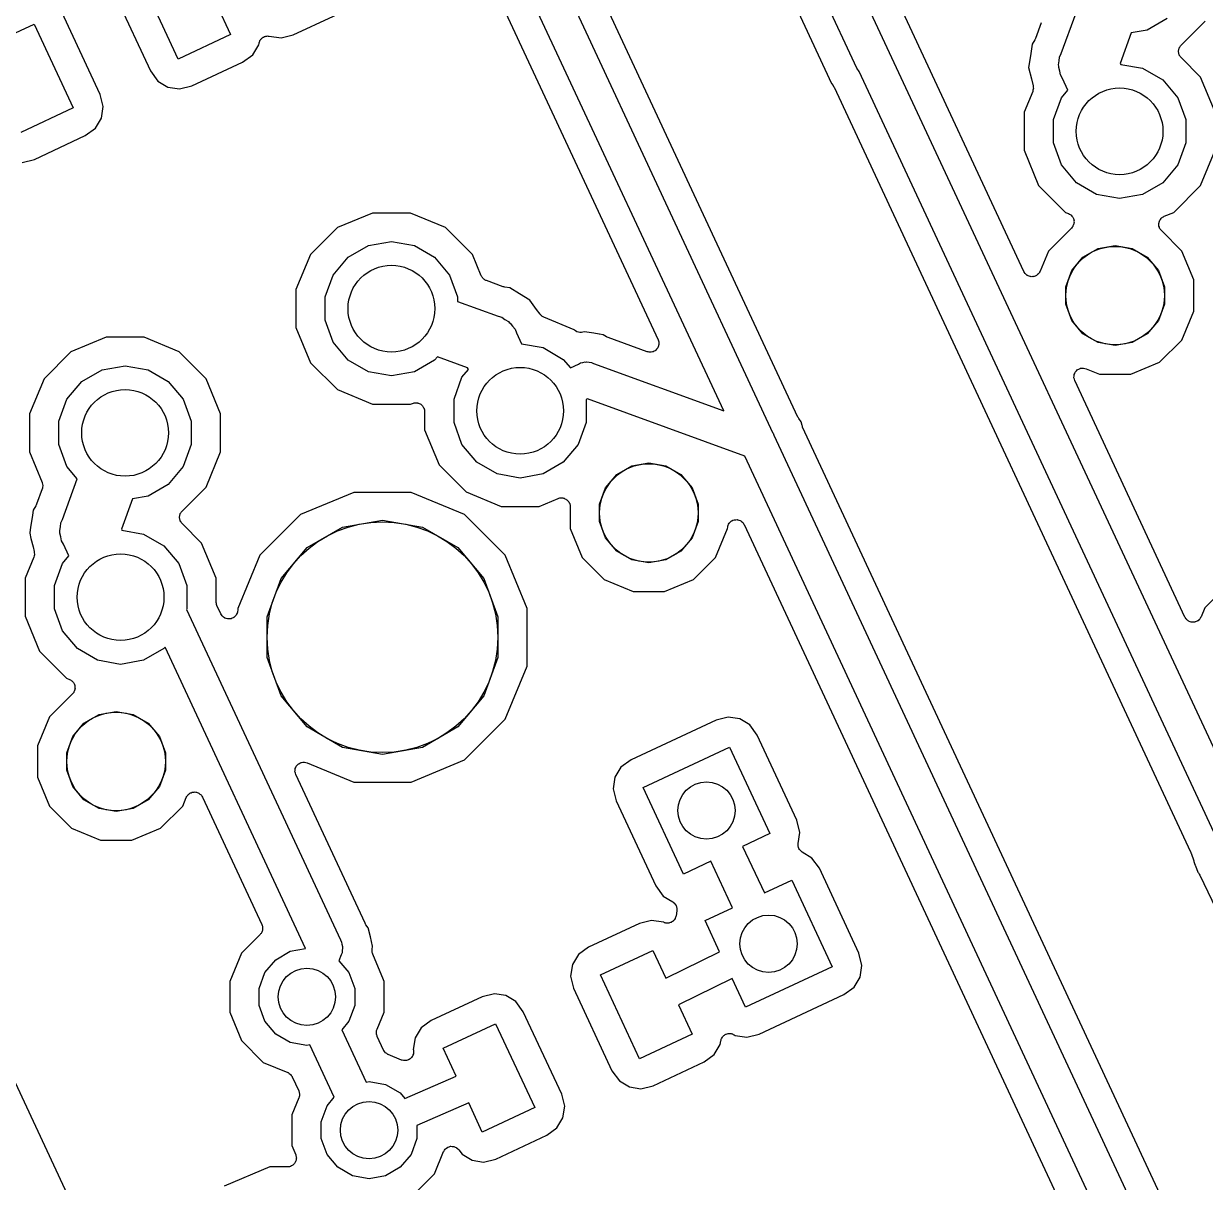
# Model space of a CAD drawing. Extents: x 24 to 196, y -189 to -31.
# Drawn here: x 36.55 to 56.97, y -169.95 to -149.93 of the extents above; entities that cross this region are included whole.
import ezdxf

# ---------------------------------------------------------------- set-up
doc = ezdxf.new("R2010")
doc.units = 0
doc.header["$MEASUREMENT"] = 0
doc.layers.add('BLACK', color=7, linetype='CONTINUOUS')

msp = doc.modelspace()

# ---------------------------------------------------------------- linework, layer by layer
at = {"layer": 'BLACK', "linetype": 'CONTINUOUS'}
for p, q in [((41.5132, -139.881), (49.4575, -156.92)), ((49.889, -156.644), (42.0892, -139.914)), ((48.6458, -156.622), (40.9607, -140.139)), ((40.9524, -141.323), (47.5119, -155.392)), ((50.9491, -150.701), (48.5335, -145.522)), ((48.102, -145.799), (50.5112, -150.964)), ((53.8351, -154.217), (50.4034, -146.858)), ((49.9655, -147.121), (57.4743, -163.223)), ((39.2174, -150.543), (38.5412, -149.093)), ((38.0754, -149.327), (38.7389, -150.75)), ((41.2068, -150.127), (42.6759, -149.442)), ((39.8854, -149.61), (40.1237, -150.121)), ((37.8706, -151.155), (37.2071, -149.732)), ((54.134, -149.915), (54.0347, -150.187)), ((54.4805, -150.448), (54.737, -149.743)), ((56.3122, -149.842), (55.9632, -150.044)), ((56.5507, -150.304), (56.9658, -149.888)), ((35.8223, -150.361), (36.7286, -149.939)), ((36.7286, -149.939), (37.4048, -151.389)), ((40.1237, -150.121), (39.2174, -150.543)), ((55.6913, -150.092), (55.4998, -150.618)), ((55.9632, -150.044), (55.6913, -150.092)), ((40.5056, -150.471), (40.6104, -150.298)), ((40.6104, -150.298), (40.614, -150.275)), ((40.614, -150.275), (40.6183, -150.262)), ((40.6183, -150.262), (40.6203, -150.249)), ((40.6203, -150.249), (40.6268, -150.237)), ((40.6268, -150.237), (40.631, -150.224)), ((40.631, -150.224), (40.6394, -150.214)), ((40.6394, -150.214), (40.6458, -150.202)), ((40.6458, -150.202), (40.6558, -150.194)), ((40.6558, -150.194), (40.6642, -150.183)), ((40.6642, -150.183), (40.6756, -150.176)), ((40.6756, -150.176), (40.6856, -150.167)), ((40.6856, -150.167), (40.698, -150.163)), ((40.698, -150.163), (40.7094, -150.156)), ((40.7094, -150.156), (40.7225, -150.153)), ((40.7225, -150.153), (40.7349, -150.148)), ((40.7349, -150.148), (40.7483, -150.148)), ((40.7483, -150.148), (40.7613, -150.145)), ((40.7613, -150.145), (40.7745, -150.147)), ((40.7745, -150.147), (40.7878, -150.147)), ((40.7878, -150.147), (40.9956, -150.179)), ((40.9956, -150.179), (41.2068, -150.127)), ((53.9764, -150.289), (53.9461, -150.488)), ((54.0219, -150.214), (53.9764, -150.289)), ((54.0273, -150.2), (54.0219, -150.214)), ((54.0347, -150.187), (54.0273, -150.2)), ((56.528, -150.336), (56.5336, -150.324)), ((56.5336, -150.324), (56.543, -150.315)), ((56.543, -150.315), (56.5507, -150.304)), ((40.3303, -150.599), (40.5056, -150.471)), ((53.946, -150.489), (53.9153, -150.688)), ((53.9461, -150.488), (53.946, -150.489)), ((53.946, -150.489), (53.946, -150.489)), ((54.4462, -150.576), (54.4519, -150.51)), ((54.4519, -150.51), (54.4805, -150.448)), ((56.5066, -150.398), (56.5101, -150.385)), ((56.5078, -150.411), (56.5066, -150.398)), ((56.5066, -150.425), (56.5078, -150.411)), ((56.5101, -150.438), (56.5066, -150.425)), ((56.5101, -150.385), (56.5112, -150.372)), ((56.5112, -150.451), (56.5101, -150.438)), ((56.5112, -150.372), (56.5169, -150.36)), ((56.5169, -150.463), (56.5112, -150.451)), ((56.5169, -150.36), (56.5203, -150.347)), ((56.5203, -150.476), (56.5169, -150.463)), ((56.5203, -150.347), (56.528, -150.336)), ((56.528, -150.487), (56.5203, -150.476)), ((56.5336, -150.499), (56.528, -150.487)), ((56.543, -150.508), (56.5336, -150.499)), ((56.5507, -150.519), (56.543, -150.508)), ((56.8883, -150.857), (56.5507, -150.519)), ((39.4512, -151.009), (40.3303, -150.599)), ((50.9891, -150.758), (50.9491, -150.701)), ((53.9153, -150.688), (53.9636, -150.884)), ((54.4345, -150.642), (54.4462, -150.576)), ((54.4385, -150.665), (54.4345, -150.642)), ((54.4365, -150.688), (54.4385, -150.665)), ((54.454, -150.753), (54.4365, -150.688)), ((55.4998, -150.618), (55.5077, -150.635)), ((55.5077, -150.635), (55.8856, -150.701)), ((55.8856, -150.701), (56.2347, -150.903)), ((38.7389, -150.75), (38.8675, -150.925)), ((38.8675, -150.925), (39.0403, -151.03)), ((57.244, -164.171), (50.9891, -150.758)), ((53.9636, -150.884), (53.9636, -150.885)), ((53.9636, -150.885), (53.9637, -150.885)), ((53.9637, -150.885), (53.9941, -151.009)), ((54.4656, -150.819), (54.454, -150.753)), ((54.4995, -150.877), (54.4656, -150.819)), ((54.5942, -151.08), (54.4995, -150.877)), ((56.2347, -150.903), (56.4938, -151.212)), ((57.1396, -151.464), (56.8883, -150.857)), ((39.0403, -151.03), (39.24, -151.061)), ((39.24, -151.061), (39.4512, -151.009)), ((50.5112, -150.964), (50.5391, -151.002)), ((50.5391, -151.002), (50.5457, -151.016)), ((50.5457, -151.016), (50.5543, -151.028)), ((50.5543, -151.028), (56.7148, -164.239)), ((53.9868, -151.103), (53.8376, -151.464)), ((53.9915, -151.082), (53.9868, -151.103)), ((53.9975, -151.062), (53.9915, -151.082)), ((53.9941, -151.009), (53.9955, -151.03)), ((53.9955, -151.03), (53.9983, -151.052)), ((53.9983, -151.052), (53.9972, -151.057)), ((53.9972, -151.057), (53.9975, -151.062)), ((54.4835, -151.212), (54.5942, -151.08)), ((37.9222, -151.366), (37.8706, -151.155)), ((54.3456, -151.59), (54.4835, -151.212)), ((56.4938, -151.212), (56.6316, -151.59)), ((37.4048, -151.389), (36.4985, -151.811)), ((37.8915, -151.566), (37.9222, -151.366)), ((53.8376, -151.464), (53.8376, -152.12)), ((37.6113, -151.867), (37.7867, -151.739)), ((37.7867, -151.739), (37.8915, -151.566)), ((54.3456, -151.994), (54.3456, -151.59)), ((56.6316, -151.59), (56.6316, -151.994)), ((36.7322, -152.277), (37.6113, -151.867)), ((53.8376, -152.12), (54.089, -152.727)), ((54.4835, -152.372), (54.3456, -151.994)), ((56.6316, -151.994), (56.4938, -152.372)), ((56.8883, -152.727), (57.1396, -152.12)), ((36.5211, -152.329), (36.7322, -152.277)), ((54.7426, -152.681), (54.4835, -152.372)), ((56.4938, -152.372), (56.2347, -152.681)), ((54.089, -152.727), (54.5534, -153.192)), ((55.0917, -152.883), (54.7426, -152.681)), ((56.2347, -152.681), (55.8856, -152.883)), ((56.4239, -153.192), (56.8883, -152.727)), ((55.4886, -152.953), (55.0917, -152.883)), ((55.8856, -152.883), (55.4886, -152.953)), ((42.5749, -153.205), (41.9681, -153.456)), ((43.2317, -153.205), (42.5749, -153.205)), ((43.8385, -153.456), (43.2317, -153.205)), ((54.5534, -153.192), (54.6078, -153.214)), ((54.6078, -153.214), (54.6219, -153.223)), ((54.6219, -153.223), (54.6369, -153.23)), ((54.6369, -153.23), (54.644, -153.237)), ((54.644, -153.237), (54.6525, -153.243)), ((54.6525, -153.243), (54.6626, -153.256)), ((54.6626, -153.256), (54.6744, -153.268)), ((54.6744, -153.268), (54.6786, -153.277)), ((54.6786, -153.277), (54.6847, -153.285)), ((54.6847, -153.285), (54.6897, -153.3)), ((54.6897, -153.3), (54.6967, -153.316)), ((54.6983, -153.388), (54.692, -153.403)), ((54.6967, -153.316), (54.6976, -153.326)), ((54.6976, -153.326), (54.7006, -153.335)), ((54.6988, -153.378), (54.6983, -153.388)), ((54.7013, -153.368), (54.6988, -153.378)), ((54.7006, -153.335), (54.6999, -153.352)), ((54.6999, -153.352), (54.7013, -153.368)), ((56.167, -153.381), (56.17, -153.371)), ((56.1677, -153.397), (56.167, -153.381)), ((56.17, -153.371), (56.1709, -153.361)), ((56.1709, -153.361), (56.1779, -153.346)), ((56.1779, -153.346), (56.1829, -153.33)), ((56.1829, -153.33), (56.189, -153.322)), ((56.189, -153.322), (56.1932, -153.313)), ((56.1932, -153.313), (56.205, -153.301)), ((56.205, -153.301), (56.2151, -153.288)), ((56.2151, -153.288), (56.2236, -153.283)), ((56.2236, -153.283), (56.2306, -153.276)), ((56.2306, -153.276), (56.2457, -153.269)), ((56.2457, -153.269), (56.2597, -153.26)), ((56.2597, -153.26), (56.4239, -153.192)), ((41.9681, -153.456), (41.5037, -153.92)), ((44.303, -153.92), (43.8385, -153.456)), ((54.6573, -153.463), (54.2591, -153.861)), ((54.6668, -153.449), (54.6573, -153.463)), ((54.6781, -153.437), (54.6668, -153.449)), ((54.6819, -153.428), (54.6781, -153.437)), ((54.6876, -153.419), (54.6819, -153.428)), ((54.692, -153.403), (54.6876, -153.419)), ((56.1662, -153.414), (56.1677, -153.397)), ((56.1688, -153.423), (56.1662, -153.414)), ((56.1693, -153.433), (56.1688, -153.423)), ((56.1756, -153.449), (56.1693, -153.433)), ((56.1799, -153.465), (56.1756, -153.449)), ((56.1857, -153.473), (56.1799, -153.465)), ((56.1895, -153.482), (56.1857, -153.473)), ((56.2008, -153.495), (56.1895, -153.482)), ((56.2103, -153.508), (56.2008, -153.495)), ((56.5631, -153.861), (56.2103, -153.508)), ((42.1573, -153.966), (42.5064, -153.765)), ((42.5064, -153.765), (42.9033, -153.695)), ((42.9033, -153.695), (43.3003, -153.765)), ((43.3003, -153.765), (43.6494, -153.966)), ((55.1156, -153.819), (55.4111, -153.767)), ((55.4111, -153.767), (55.7066, -153.819)), ((41.5037, -153.92), (41.2523, -154.527)), ((41.8982, -154.275), (42.1573, -153.966)), ((43.6494, -153.966), (43.9085, -154.275)), ((44.4549, -154.287), (44.303, -153.92)), ((54.2591, -153.861), (54.114, -154.211)), ((54.6628, -154.199), (54.8557, -153.969)), ((54.8557, -153.969), (55.1156, -153.819)), ((55.7066, -153.819), (55.9665, -153.969)), ((55.9665, -153.969), (56.1593, -154.199)), ((56.77, -154.36), (56.5631, -153.861)), ((54.5602, -154.481), (54.6628, -154.199)), ((56.1593, -154.199), (56.262, -154.481)), ((41.7603, -154.654), (41.8982, -154.275)), ((43.9085, -154.275), (44.0463, -154.654)), ((44.4603, -154.296), (44.4549, -154.287)), ((44.4637, -154.305), (44.4603, -154.296)), ((44.4744, -154.318), (44.4637, -154.305)), ((44.4833, -154.332), (44.4744, -154.318)), ((44.4913, -154.338), (44.4833, -154.332)), ((44.4977, -154.345), (44.4913, -154.338)), ((44.5121, -154.354), (44.4977, -154.345)), ((44.5253, -154.364), (44.5121, -154.354)), ((44.5349, -154.367), (44.5253, -154.364)), ((44.5435, -154.372), (44.5349, -154.367)), ((44.8318, -154.477), (44.5435, -154.372)), ((53.8447, -154.231), (53.8351, -154.217)), ((53.8523, -154.246), (53.8447, -154.231)), ((53.8597, -154.252), (53.8523, -154.246)), ((53.8655, -154.261), (53.8597, -154.252)), ((53.8791, -154.27), (53.8655, -154.261)), ((53.8914, -154.281), (53.8791, -154.27)), ((53.9006, -154.285), (53.8914, -154.281)), ((53.9088, -154.291), (53.9006, -154.285)), ((53.9249, -154.295), (53.9088, -154.291)), ((53.9403, -154.302), (53.9249, -154.295)), ((53.9503, -154.302), (53.9403, -154.302)), ((53.96, -154.305), (53.9503, -154.302)), ((53.9765, -154.303), (53.96, -154.305)), ((53.9931, -154.304), (53.9765, -154.303)), ((54.0027, -154.301), (53.9931, -154.304)), ((54.0127, -154.3), (54.0027, -154.301)), ((54.0278, -154.293), (54.0127, -154.3)), ((54.0436, -154.288), (54.0278, -154.293)), ((54.0516, -154.282), (54.0436, -154.288)), ((54.0607, -154.278), (54.0516, -154.282)), ((54.0724, -154.266), (54.0607, -154.278)), ((54.0856, -154.256), (54.0724, -154.266)), ((54.091, -154.247), (54.0856, -154.256)), ((54.0981, -154.24), (54.091, -154.247)), ((54.1051, -154.225), (54.0981, -154.24)), ((54.114, -154.211), (54.1051, -154.225)), ((56.77, -154.901), (56.77, -154.36)), ((41.2523, -154.527), (41.2523, -155.184)), ((44.8465, -154.479), (44.8318, -154.477)), ((44.8607, -154.484), (44.8465, -154.479)), ((44.947, -154.498), (44.8607, -154.484)), ((45.1191, -154.602), (44.947, -154.498)), ((45.1192, -154.602), (45.1191, -154.602)), ((45.2923, -154.707), (45.1192, -154.602)), ((45.1192, -154.602), (45.1192, -154.602)), ((54.5602, -154.781), (54.5602, -154.481)), ((56.262, -154.481), (56.262, -154.781)), ((41.7603, -155.057), (41.7603, -154.654)), ((44.0463, -154.654), (44.0463, -154.732)), ((44.0463, -154.732), (44.7452, -154.986)), ((45.4109, -154.869), (45.2923, -154.707)), ((54.6628, -155.063), (54.5602, -154.781)), ((56.262, -154.781), (56.1593, -155.063)), ((44.7452, -154.986), (44.8104, -155.003)), ((44.8104, -155.003), (44.8655, -155.042)), ((45.411, -154.869), (45.4109, -154.869)), ((45.472, -154.953), (45.411, -154.869)), ((45.411, -154.869), (45.411, -154.869)), ((45.4829, -154.963), (45.472, -154.953)), ((45.492, -154.975), (45.4829, -154.963)), ((45.5018, -154.981), (45.492, -154.975)), ((45.5103, -154.989), (45.5018, -154.981)), ((45.524, -154.995), (45.5103, -154.989)), ((45.5366, -155.003), (45.524, -154.995)), ((46.063, -155.221), (45.5366, -155.003)), ((56.5631, -155.4), (56.77, -154.901)), ((41.2523, -155.184), (41.5037, -155.791)), ((41.8982, -155.436), (41.7603, -155.057)), ((44.8655, -155.042), (44.9238, -155.076)), ((44.9238, -155.076), (44.9385, -155.093)), ((44.9385, -155.093), (44.9571, -155.106)), ((44.9571, -155.106), (44.9957, -155.161)), ((44.9957, -155.161), (45.039, -155.213)), ((45.039, -155.213), (45.062, -155.276)), ((46.0669, -155.225), (46.063, -155.221)), ((46.0872, -155.239), (46.0669, -155.225)), ((54.8557, -155.293), (54.6628, -155.063)), ((56.1593, -155.063), (55.9665, -155.293)), ((37.9709, -155.351), (37.3641, -155.603)), ((38.6277, -155.351), (37.9709, -155.351)), ((39.2345, -155.603), (38.6277, -155.351)), ((45.062, -155.276), (45.1495, -155.464)), ((46.1072, -155.254), (46.0872, -155.239)), ((46.1088, -155.254), (46.1072, -155.254)), ((46.1102, -155.255), (46.1088, -155.254)), ((46.1342, -155.262), (46.1102, -155.255)), ((46.1581, -155.269), (46.1342, -155.262)), ((46.1597, -155.269), (46.1581, -155.269)), ((46.1613, -155.269), (46.1597, -155.269)), ((46.1861, -155.267), (46.1613, -155.269)), ((46.2109, -155.265), (46.1861, -155.267)), ((46.2427, -155.258), (46.2109, -155.265)), ((46.4022, -155.282), (46.2427, -155.258)), ((46.4023, -155.282), (46.4022, -155.282)), ((46.4961, -155.297), (46.4023, -155.282)), ((46.4023, -155.282), (46.4023, -155.282)), ((46.4964, -155.297), (46.4961, -155.297)), ((46.5626, -155.307), (46.4964, -155.297)), ((46.6192, -155.341), (46.5626, -155.307)), ((46.6332, -155.347), (46.6192, -155.341)), ((46.6463, -155.354), (46.6332, -155.347)), ((47.3217, -155.6), (46.6463, -155.354)), ((47.5119, -155.392), (47.517, -155.412)), ((47.517, -155.412), (47.5238, -155.43)), ((47.5238, -155.43), (47.5238, -155.437)), ((55.1156, -155.443), (54.8557, -155.293)), ((55.9665, -155.293), (55.7066, -155.443)), ((56.1808, -155.783), (56.5631, -155.4)), ((37.3641, -155.603), (36.8996, -156.067)), ((39.6989, -156.067), (39.2345, -155.603)), ((42.1573, -155.745), (41.8982, -155.436)), ((45.1495, -155.464), (45.5247, -155.53)), ((45.5247, -155.53), (45.8738, -155.732)), ((47.3413, -155.603), (47.3217, -155.6)), ((47.3605, -155.609), (47.3413, -155.603)), ((47.3672, -155.608), (47.3605, -155.609)), ((47.3738, -155.609), (47.3672, -155.608)), ((47.3934, -155.606), (47.3738, -155.609)), ((47.4132, -155.604), (47.3934, -155.606)), ((47.4193, -155.601), (47.4132, -155.604)), ((47.4259, -155.6), (47.4193, -155.601)), ((47.4431, -155.59), (47.4259, -155.6)), ((47.4612, -155.582), (47.4431, -155.59)), ((47.4659, -155.577), (47.4612, -155.582)), ((47.4718, -155.573), (47.4659, -155.577)), ((47.4845, -155.558), (47.4718, -155.573)), ((47.4986, -155.544), (47.4845, -155.558)), ((47.5014, -155.538), (47.4986, -155.544)), ((47.5058, -155.533), (47.5014, -155.538)), ((47.5126, -155.514), (47.5058, -155.533)), ((47.521, -155.496), (47.5126, -155.514)), ((47.5216, -155.489), (47.521, -155.496)), ((47.5239, -155.483), (47.5216, -155.489)), ((47.5238, -155.437), (47.5256, -155.443)), ((47.5256, -155.443), (47.5239, -155.463)), ((47.5239, -155.463), (47.5239, -155.483)), ((55.4111, -155.495), (55.1156, -155.443)), ((55.7066, -155.443), (55.4111, -155.495)), ((37.9023, -155.912), (38.2993, -155.842)), ((38.2993, -155.842), (38.6962, -155.912)), ((41.5037, -155.791), (41.9681, -156.255)), ((42.5064, -155.946), (42.1573, -155.745)), ((43.6494, -155.745), (43.3003, -155.946)), ((43.6984, -155.686), (43.6494, -155.745)), ((44.2206, -155.876), (43.6984, -155.686)), ((45.8738, -155.732), (45.9982, -155.88)), ((45.9982, -155.88), (46.138, -155.815)), ((46.138, -155.815), (46.1729, -155.795)), ((46.1729, -155.795), (46.2128, -155.788)), ((46.2128, -155.788), (46.252, -155.777)), ((46.252, -155.777), (46.2654, -155.778)), ((46.2654, -155.778), (46.2787, -155.776)), ((46.2787, -155.776), (46.3187, -155.783)), ((46.3187, -155.783), (46.359, -155.787)), ((46.359, -155.787), (46.3956, -155.804)), ((46.3956, -155.804), (48.6458, -156.622)), ((55.6814, -155.99), (56.1808, -155.783)), ((37.5532, -156.113), (37.9023, -155.912)), ((38.6962, -155.912), (39.0453, -156.113)), ((42.9033, -156.016), (42.5064, -155.946)), ((43.3003, -155.946), (42.9033, -156.016)), ((43.9848, -156.419), (44.1226, -156.041)), ((44.1226, -156.041), (44.2349, -155.907)), ((44.2349, -155.907), (44.2206, -155.876)), ((54.6989, -156.048), (54.701, -156.025)), ((54.6998, -156.051), (54.6989, -156.048)), ((54.701, -156.025), (54.702, -156.001)), ((54.702, -156.001), (54.7033, -155.998)), ((54.7033, -155.998), (54.7035, -155.995)), ((54.7035, -155.995), (54.7133, -155.974)), ((54.7133, -155.974), (54.7222, -155.953)), ((54.7222, -155.953), (54.7245, -155.95)), ((54.7245, -155.95), (54.7259, -155.947)), ((54.7259, -155.947), (54.7423, -155.931)), ((54.7423, -155.931), (54.758, -155.914)), ((54.758, -155.914), (54.761, -155.912)), ((54.761, -155.912), (54.7633, -155.91)), ((54.7633, -155.91), (54.7844, -155.9)), ((54.7844, -155.9), (54.8049, -155.889)), ((54.8049, -155.889), (54.8083, -155.889)), ((54.8083, -155.889), (54.8113, -155.887)), ((54.8113, -155.887), (54.8344, -155.885)), ((54.8344, -155.885), (54.8574, -155.882)), ((54.8574, -155.882), (54.8607, -155.883)), ((54.8607, -155.883), (54.864, -155.883)), ((54.864, -155.883), (54.8864, -155.889)), ((54.8864, -155.889), (54.9091, -155.894)), ((54.9091, -155.894), (55.1408, -155.99)), ((55.1408, -155.99), (55.6814, -155.99)), ((36.8996, -156.067), (36.6483, -156.674)), ((37.2941, -156.422), (37.5532, -156.113)), ((39.0453, -156.113), (39.3044, -156.422)), ((39.9503, -156.674), (39.6989, -156.067)), ((54.6997, -156.054), (54.6998, -156.051)), ((54.7066, -156.076), (54.6997, -156.054)), ((54.7126, -156.099), (54.7066, -156.076)), ((56.6188, -160.187), (54.7126, -156.099)), ((37.1563, -156.801), (37.2941, -156.422)), ((39.3044, -156.422), (39.4423, -156.801)), ((41.9681, -156.255), (42.5749, -156.507)), ((43.9848, -156.822), (43.9848, -156.419)), ((46.2932, -156.415), (46.2708, -156.426)), ((46.2708, -156.426), (46.2708, -156.822)), ((49.01, -157.403), (46.2932, -156.415)), ((42.5749, -156.507), (43.2317, -156.507)), ((43.2317, -156.507), (43.2661, -156.492)), ((43.2661, -156.492), (43.2823, -156.489)), ((43.2823, -156.489), (43.2979, -156.483)), ((43.2979, -156.483), (43.3079, -156.483)), ((43.3079, -156.483), (43.3177, -156.481)), ((43.3177, -156.481), (43.3342, -156.483)), ((43.3342, -156.483), (43.3508, -156.483)), ((43.3508, -156.483), (43.3603, -156.487)), ((43.3603, -156.487), (43.3702, -156.488)), ((43.3702, -156.488), (43.385, -156.495)), ((43.385, -156.495), (43.4006, -156.501)), ((43.4006, -156.501), (43.4083, -156.508)), ((43.4083, -156.508), (43.4172, -156.512)), ((43.4172, -156.512), (43.4284, -156.525)), ((43.4284, -156.525), (43.4411, -156.535)), ((43.4411, -156.535), (43.4461, -156.544)), ((43.4461, -156.544), (43.4529, -156.551)), ((43.4529, -156.551), (43.4593, -156.567)), ((43.4593, -156.567), (43.4676, -156.581)), ((43.4676, -156.581), (43.4693, -156.591)), ((43.4693, -156.591), (43.4732, -156.6)), ((43.4732, -156.6), (43.4739, -156.617)), ((43.4739, -156.617), (43.4768, -156.633)), ((43.4768, -156.633), (43.4768, -156.949)), ((49.9293, -156.73), (49.889, -156.644)), ((49.889, -156.644), (49.889, -156.644)), ((49.889, -156.644), (49.889, -156.644)), ((36.6483, -156.674), (36.6483, -157.331)), ((37.1563, -157.204), (37.1563, -156.801)), ((39.4423, -156.801), (39.4423, -157.204)), ((39.9503, -157.331), (39.9503, -156.674)), ((44.1226, -157.201), (43.9848, -156.822)), ((46.2708, -156.822), (46.1329, -157.201)), ((49.9379, -156.743), (49.9293, -156.73)), ((49.9446, -156.756), (49.9379, -156.743)), ((49.9838, -156.81), (49.9446, -156.756)), ((49.9996, -156.874), (49.9838, -156.81)), ((43.4768, -156.949), (43.7281, -157.556)), ((49.4575, -156.92), (49.4575, -156.921)), ((49.4575, -156.921), (49.4922, -156.995)), ((49.4922, -156.995), (49.5008, -157.005)), ((49.5008, -157.005), (49.5145, -157.043)), ((49.5145, -157.043), (57.4092, -173.972)), ((50.0057, -156.888), (49.9996, -156.874)), ((50.0096, -156.902), (50.0057, -156.888)), ((57.8463, -173.707), (50.0096, -156.902)), ((37.2941, -157.583), (37.1563, -157.204)), ((39.4423, -157.204), (39.3044, -157.583)), ((44.3817, -157.51), (44.1226, -157.201)), ((46.1329, -157.201), (45.8738, -157.51)), ((36.6483, -157.331), (36.8662, -157.857)), ((39.6989, -157.938), (39.9503, -157.331)), ((56.5631, -173.6), (49.01, -157.403)), ((37.4721, -157.795), (37.2941, -157.583)), ((39.3044, -157.583), (39.0453, -157.892)), ((43.7281, -157.556), (44.1926, -158.021)), ((44.7308, -157.712), (44.3817, -157.51)), ((45.8738, -157.51), (45.5247, -157.712)), ((46.7969, -157.724), (47.0567, -157.574)), ((47.0567, -157.574), (47.3522, -157.522)), ((47.3522, -157.522), (47.6478, -157.574)), ((47.6478, -157.574), (47.9076, -157.724)), ((36.8662, -157.857), (36.8669, -157.86)), ((36.8669, -157.86), (36.8686, -157.863)), ((36.8686, -157.863), (36.8726, -157.886)), ((36.8726, -157.886), (36.8776, -157.909)), ((37.2163, -158.497), (37.4721, -157.795)), ((45.1278, -157.782), (44.7308, -157.712)), ((45.5247, -157.712), (45.1278, -157.782)), ((46.604, -157.954), (46.7969, -157.724)), ((47.9076, -157.724), (48.1005, -157.954)), ((36.8685, -157.967), (36.7708, -158.236)), ((36.8691, -157.964), (36.8685, -157.967)), ((36.8707, -157.961), (36.8691, -157.964)), ((36.8737, -157.938), (36.8707, -157.961)), ((36.8778, -157.915), (36.8737, -157.938)), ((36.8776, -157.909), (36.8772, -157.912)), ((36.8772, -157.912), (36.8778, -157.915)), ((39.0453, -157.892), (38.6962, -158.093)), ((39.2838, -158.353), (39.6989, -157.938)), ((42.2505, -158.031), (41.331, -158.412)), ((43.2459, -158.031), (42.2505, -158.031)), ((44.1654, -158.412), (43.2459, -158.031)), ((44.1926, -158.021), (44.7994, -158.272)), ((46.5013, -158.236), (46.604, -157.954)), ((48.1005, -157.954), (48.2031, -158.236)), ((36.7579, -158.262), (36.7127, -158.337)), ((36.7633, -158.249), (36.7579, -158.262)), ((36.7708, -158.236), (36.7633, -158.249)), ((38.4275, -158.141), (38.2353, -158.668)), ((38.6962, -158.093), (38.4275, -158.141)), ((44.7994, -158.272), (45.4562, -158.272)), ((45.4562, -158.272), (45.7826, -158.137)), ((45.7826, -158.137), (45.7989, -158.133)), ((45.7989, -158.133), (45.8145, -158.127)), ((45.8145, -158.127), (45.8245, -158.127)), ((45.8245, -158.127), (45.8343, -158.125)), ((45.8343, -158.125), (45.8508, -158.127)), ((45.8508, -158.127), (45.8674, -158.127)), ((45.8674, -158.127), (45.8768, -158.131)), ((45.8768, -158.131), (45.8868, -158.132)), ((45.8868, -158.132), (45.9015, -158.14)), ((45.9015, -158.14), (45.9171, -158.145)), ((45.9171, -158.145), (45.9248, -158.152)), ((45.9248, -158.152), (45.9337, -158.157)), ((45.9337, -158.157), (45.945, -158.169)), ((45.945, -158.169), (45.9577, -158.18)), ((45.9577, -158.18), (45.9627, -158.188)), ((45.9627, -158.188), (45.9695, -158.196)), ((45.9695, -158.196), (45.9758, -158.211)), ((45.9758, -158.211), (45.9842, -158.225)), ((45.9842, -158.225), (45.9859, -158.235)), ((45.9859, -158.235), (45.9897, -158.244)), ((45.9897, -158.244), (45.9905, -158.261)), ((45.9905, -158.261), (45.9933, -158.277)), ((45.9933, -158.277), (45.9933, -158.656)), ((46.5013, -158.536), (46.5013, -158.236)), ((48.2031, -158.236), (48.2031, -158.536)), ((36.6994, -158.423), (36.6664, -158.637)), ((36.7127, -158.337), (36.6994, -158.423)), ((36.6994, -158.423), (36.6994, -158.423)), ((37.1878, -158.558), (37.2163, -158.497)), ((39.2397, -158.447), (39.2431, -158.434)), ((39.2409, -158.461), (39.2397, -158.447)), ((39.2397, -158.474), (39.2409, -158.461)), ((39.2431, -158.487), (39.2397, -158.474)), ((39.2431, -158.434), (39.2443, -158.421)), ((39.2443, -158.5), (39.2431, -158.487)), ((39.2443, -158.421), (39.2499, -158.409)), ((39.2499, -158.409), (39.2534, -158.396)), ((39.2534, -158.396), (39.261, -158.385)), ((39.261, -158.385), (39.2667, -158.373)), ((39.2667, -158.373), (39.2761, -158.364)), ((39.2761, -158.364), (39.2838, -158.353)), ((41.331, -158.412), (40.6272, -159.116)), ((44.8692, -159.116), (44.1654, -158.412)), ((36.6664, -158.637), (36.6528, -158.725)), ((37.1701, -158.691), (37.1819, -158.625)), ((37.1741, -158.714), (37.1701, -158.691)), ((37.1819, -158.625), (37.1878, -158.558)), ((38.2353, -158.668), (38.243, -158.684)), ((38.243, -158.684), (38.6187, -158.751)), ((39.2499, -158.512), (39.2443, -158.5)), ((39.2534, -158.525), (39.2499, -158.512)), ((39.261, -158.536), (39.2534, -158.525)), ((39.2667, -158.548), (39.261, -158.536)), ((39.2761, -158.557), (39.2667, -158.548)), ((39.2838, -158.568), (39.2761, -158.557)), ((39.6214, -158.906), (39.2838, -158.568)), ((41.4468, -158.982), (42.0557, -158.631)), ((42.0557, -158.631), (42.7482, -158.508)), ((42.7482, -158.508), (43.4407, -158.631)), ((43.4407, -158.631), (44.0496, -158.982)), ((45.9933, -158.656), (46.2002, -159.156)), ((46.604, -158.818), (46.5013, -158.536)), ((48.2031, -158.536), (48.1005, -158.818)), ((48.5043, -159.156), (48.7111, -158.656)), ((48.7111, -158.652), (48.7146, -158.632)), ((48.7111, -158.656), (48.7111, -158.652)), ((48.7146, -158.632), (48.7163, -158.612)), ((48.7163, -158.612), (48.7192, -158.606)), ((48.7192, -158.606), (48.7203, -158.6)), ((48.7203, -158.6), (48.7303, -158.582)), ((48.7303, -158.582), (48.7387, -158.564)), ((48.7387, -158.564), (48.7434, -158.56)), ((48.7434, -158.56), (48.7468, -158.554)), ((48.7468, -158.554), (48.762, -158.541)), ((48.762, -158.541), (48.7761, -158.527)), ((48.7761, -158.527), (48.7822, -158.524)), ((48.7822, -158.524), (48.7873, -158.52)), ((48.7873, -158.52), (48.8061, -158.513)), ((48.8061, -158.513), (48.8241, -158.505)), ((48.8241, -158.505), (48.8308, -158.504)), ((48.8308, -158.504), (48.8371, -158.502)), ((48.8371, -158.502), (48.857, -158.502)), ((48.857, -158.502), (48.8768, -158.5)), ((48.8768, -158.5), (48.8833, -158.502)), ((48.8833, -158.502), (48.89, -158.502)), ((48.89, -158.502), (48.9087, -158.508)), ((48.9087, -158.508), (48.9279, -158.514)), ((48.9279, -158.514), (48.9334, -158.517)), ((48.9334, -158.517), (48.9397, -158.52)), ((48.9397, -158.52), (48.955, -158.533)), ((48.955, -158.533), (48.9713, -158.544)), ((48.9713, -158.544), (48.9752, -158.549)), ((48.9752, -158.549), (48.9803, -158.554)), ((48.9803, -158.554), (48.9902, -158.571)), ((48.9902, -158.571), (49.0017, -158.587)), ((49.0017, -158.587), (55.4296, -172.371)), ((36.6528, -158.725), (36.651, -158.736)), ((36.651, -158.736), (36.6728, -158.825)), ((36.6528, -158.725), (36.6528, -158.725)), ((36.6728, -158.825), (36.708, -158.97)), ((37.1721, -158.736), (37.1741, -158.714)), ((37.1895, -158.801), (37.1721, -158.736)), ((37.2012, -158.868), (37.1895, -158.801)), ((37.2348, -158.926), (37.2012, -158.868)), ((38.6187, -158.751), (38.9678, -158.952)), ((39.8727, -159.513), (39.6214, -158.906)), ((46.7969, -159.048), (46.604, -158.818)), ((48.1005, -158.818), (47.9076, -159.048)), ((36.708, -158.97), (36.7287, -159.054)), ((36.7322, -159.107), (36.7261, -159.128)), ((36.7287, -159.054), (36.7301, -159.076)), ((36.7301, -159.076), (36.7329, -159.097)), ((36.7329, -159.097), (36.7318, -159.102)), ((36.7318, -159.102), (36.7322, -159.107)), ((37.3286, -159.127), (37.2348, -158.926)), ((38.9678, -158.952), (39.2269, -159.261)), ((40.9948, -159.521), (41.4468, -158.982)), ((44.0496, -158.982), (44.5016, -159.521)), ((47.0567, -159.198), (46.7969, -159.048)), ((47.9076, -159.048), (47.6478, -159.198)), ((36.7215, -159.149), (36.5707, -159.513)), ((36.7261, -159.128), (36.7215, -159.149)), ((37.0787, -159.64), (37.2166, -159.261)), ((37.2166, -159.261), (37.3286, -159.127)), ((39.2269, -159.261), (39.3647, -159.64)), ((40.6272, -159.116), (40.2463, -160.035)), ((45.2501, -160.035), (44.8692, -159.116)), ((46.2002, -159.156), (46.5825, -159.538)), ((47.3522, -159.25), (47.0567, -159.198)), ((47.6478, -159.198), (47.3522, -159.25)), ((48.122, -159.538), (48.5043, -159.156)), ((36.5707, -159.513), (36.5707, -160.17)), ((39.8727, -159.919), (39.8727, -159.513)), ((45.249, -187.203), (32.353, -159.547)), ((37.0787, -160.043), (37.0787, -159.64)), ((39.3647, -159.64), (39.3647, -160.043)), ((40.7543, -160.182), (40.9948, -159.521)), ((44.5016, -159.521), (44.7421, -160.182)), ((46.5825, -159.538), (47.0819, -159.745)), ((47.6225, -159.745), (48.122, -159.538)), ((57.4258, -159.563), (56.9613, -160.027)), ((39.8739, -159.925), (39.8727, -159.919)), ((39.8733, -159.932), (39.8739, -159.925)), ((47.0819, -159.745), (47.6225, -159.745)), ((37.2166, -160.422), (37.0787, -160.043)), ((39.3647, -160.043), (39.3601, -160.055)), ((39.3601, -160.055), (42.0206, -165.764)), ((39.8784, -159.951), (39.8733, -159.932)), ((39.8819, -159.971), (39.8784, -159.951)), ((39.8853, -159.977), (39.8819, -159.971)), ((39.887, -159.983), (39.8853, -159.977)), ((39.9558, -160.131), (39.887, -159.983)), ((39.9672, -160.147), (39.9558, -160.131)), ((40.2371, -160.119), (40.2271, -160.136)), ((40.2383, -160.112), (40.2371, -160.119)), ((40.2411, -160.106), (40.2383, -160.112)), ((40.2428, -160.086), (40.2411, -160.106)), ((40.2463, -160.066), (40.2428, -160.086)), ((40.2463, -160.035), (40.2463, -160.066)), ((45.2501, -161.031), (45.2501, -160.035)), ((56.9613, -160.027), (56.8978, -160.18)), ((36.5707, -160.17), (36.8221, -160.776)), ((39.9772, -160.164), (39.9672, -160.147)), ((39.9823, -160.169), (39.9772, -160.164)), ((39.9861, -160.174), (39.9823, -160.169)), ((40.0024, -160.186), (39.9861, -160.174)), ((40.0177, -160.198), (40.0024, -160.186)), ((40.024, -160.201), (40.0177, -160.198)), ((40.0295, -160.205), (40.024, -160.201)), ((40.0487, -160.21), (40.0295, -160.205)), ((40.0674, -160.217), (40.0487, -160.21)), ((40.0741, -160.217), (40.0674, -160.217)), ((40.0806, -160.218), (40.0741, -160.217)), ((40.1004, -160.217), (40.0806, -160.218)), ((40.1204, -160.217), (40.1004, -160.217)), ((40.1266, -160.214), (40.1204, -160.217)), ((40.1333, -160.214), (40.1266, -160.214)), ((40.1514, -160.205), (40.1333, -160.214)), ((40.1701, -160.198), (40.1514, -160.205)), ((40.1752, -160.194), (40.1701, -160.198)), ((40.1813, -160.191), (40.1752, -160.194)), ((40.1954, -160.177), (40.1813, -160.191)), ((40.2106, -160.164), (40.1954, -160.177)), ((40.214, -160.159), (40.2106, -160.164)), ((40.2187, -160.154), (40.214, -160.159)), ((40.2271, -160.136), (40.2187, -160.154)), ((40.7543, -160.885), (40.7543, -160.182)), ((44.7421, -160.182), (44.7421, -160.885)), ((56.6284, -160.2), (56.6188, -160.187)), ((56.6361, -160.215), (56.6284, -160.2)), ((56.6435, -160.222), (56.6361, -160.215)), ((56.6492, -160.23), (56.6435, -160.222)), ((56.6628, -160.239), (56.6492, -160.23)), ((56.6751, -160.251), (56.6628, -160.239)), ((56.6843, -160.254), (56.6751, -160.251)), ((56.6926, -160.26), (56.6843, -160.254)), ((56.7086, -160.265), (56.6926, -160.26)), ((56.724, -160.271), (56.7086, -160.265)), ((56.734, -160.271), (56.724, -160.271)), ((56.7437, -160.274), (56.734, -160.271)), ((56.7602, -160.272), (56.7437, -160.274)), ((56.7769, -160.273), (56.7602, -160.272)), ((56.7864, -160.27), (56.7769, -160.273)), ((56.7964, -160.269), (56.7864, -160.27)), ((56.8115, -160.262), (56.7964, -160.269)), ((56.8273, -160.257), (56.8115, -160.262)), ((56.8353, -160.251), (56.8273, -160.257)), ((56.8444, -160.247), (56.8353, -160.251)), ((56.8561, -160.235), (56.8444, -160.247)), ((56.8693, -160.225), (56.8561, -160.235)), ((56.8747, -160.217), (56.8693, -160.225)), ((56.8818, -160.21), (56.8747, -160.217)), ((56.8888, -160.194), (56.8818, -160.21)), ((56.8978, -160.18), (56.8888, -160.194)), ((37.4757, -160.73), (37.2166, -160.422)), ((37.8248, -160.932), (37.4757, -160.73)), ((38.9678, -160.73), (38.6187, -160.932)), ((38.9899, -160.704), (38.9678, -160.73)), ((41.4175, -165.913), (38.9899, -160.704)), ((36.8221, -160.776), (37.2865, -161.241)), ((38.2217, -161.002), (37.8248, -160.932)), ((38.6187, -160.932), (38.2217, -161.002)), ((40.9948, -161.545), (40.7543, -160.885)), ((44.7421, -160.885), (44.5016, -161.545)), ((44.8692, -161.95), (45.2501, -161.031)), ((37.2865, -161.241), (37.3409, -161.263)), ((37.3409, -161.263), (37.355, -161.272)), ((37.355, -161.272), (37.37, -161.279)), ((37.37, -161.279), (37.3771, -161.286)), ((37.3771, -161.286), (37.3856, -161.292)), ((37.3856, -161.292), (37.3957, -161.305)), ((37.3957, -161.305), (37.4074, -161.317)), ((37.4074, -161.317), (37.4117, -161.326)), ((37.4117, -161.326), (37.4178, -161.334)), ((37.4178, -161.334), (37.4228, -161.35)), ((37.4228, -161.35), (37.4298, -161.365)), ((37.3904, -161.512), (36.9921, -161.91)), ((37.3999, -161.498), (37.3904, -161.512)), ((37.4111, -161.486), (37.3999, -161.498)), ((37.415, -161.477), (37.4111, -161.486)), ((37.4207, -161.469), (37.415, -161.477)), ((37.425, -161.453), (37.4207, -161.469)), ((37.4314, -161.437), (37.425, -161.453)), ((37.4298, -161.365), (37.4307, -161.375)), ((37.4307, -161.375), (37.4337, -161.384)), ((37.4318, -161.427), (37.4314, -161.437)), ((37.4344, -161.418), (37.4318, -161.427)), ((37.4337, -161.384), (37.433, -161.401)), ((37.433, -161.401), (37.4344, -161.418)), ((41.4468, -162.084), (40.9948, -161.545)), ((44.5016, -161.545), (44.0496, -162.084)), ((36.9921, -161.91), (36.7853, -162.41)), ((37.5888, -162.018), (37.8486, -161.868)), ((37.8486, -161.868), (38.1442, -161.816)), ((38.1442, -161.816), (38.4397, -161.868)), ((38.4397, -161.868), (38.6995, -162.018)), ((44.1654, -162.654), (44.8692, -161.95)), ((48.5137, -161.964), (47.0446, -162.649)), ((48.7248, -161.912), (48.5137, -161.964)), ((48.9246, -161.943), (48.7248, -161.912)), ((49.0973, -162.048), (48.9246, -161.943)), ((37.3959, -162.248), (37.5888, -162.018)), ((38.6995, -162.018), (38.8924, -162.248)), ((42.0557, -162.436), (41.4468, -162.084)), ((44.0496, -162.084), (43.4407, -162.436)), ((49.2259, -162.223), (49.0973, -162.048)), ((37.2933, -162.53), (37.3959, -162.248)), ((38.8924, -162.248), (38.9951, -162.53)), ((49.9109, -163.692), (49.2259, -162.223)), ((36.7853, -162.41), (36.7853, -162.95)), ((37.2933, -162.83), (37.2933, -162.53)), ((38.9951, -162.53), (38.9951, -162.83)), ((42.7482, -162.558), (42.0557, -162.436)), ((43.4407, -162.436), (42.7482, -162.558)), ((47.2511, -163.128), (48.7474, -162.43)), ((48.7474, -162.43), (49.4452, -163.926)), ((41.2404, -162.803), (41.2502, -162.782)), ((41.2502, -162.782), (41.259, -162.761)), ((41.259, -162.761), (41.2613, -162.758)), ((41.2613, -162.758), (41.2627, -162.755)), ((41.2627, -162.755), (41.2791, -162.739)), ((41.2791, -162.739), (41.2948, -162.722)), ((41.2948, -162.722), (41.2978, -162.72)), ((41.2978, -162.72), (41.3002, -162.718)), ((41.3002, -162.718), (41.3212, -162.708)), ((41.3212, -162.708), (41.3417, -162.697)), ((41.3417, -162.697), (41.3451, -162.697)), ((41.3451, -162.697), (41.3482, -162.695)), ((41.3482, -162.695), (41.3712, -162.693)), ((41.3712, -162.693), (41.3942, -162.69)), ((41.3942, -162.69), (41.3975, -162.691)), ((41.3975, -162.691), (41.4009, -162.691)), ((41.4009, -162.691), (41.4233, -162.697)), ((41.4233, -162.697), (41.4459, -162.702)), ((41.4459, -162.702), (42.2505, -163.035)), ((43.2459, -163.035), (44.1654, -162.654)), ((46.8692, -162.778), (46.7644, -162.951)), ((47.0446, -162.649), (46.8692, -162.778)), ((36.7853, -162.95), (36.9921, -163.45)), ((37.3959, -163.112), (37.2933, -162.83)), ((38.9951, -162.83), (38.8924, -163.112)), ((41.2357, -162.856), (41.2378, -162.833)), ((41.2366, -162.859), (41.2357, -162.856)), ((41.2365, -162.862), (41.2366, -162.859)), ((41.2434, -162.884), (41.2365, -162.862)), ((41.2378, -162.833), (41.2388, -162.809)), ((41.2388, -162.809), (41.2401, -162.806)), ((41.2401, -162.806), (41.2404, -162.803)), ((41.2494, -162.907), (41.2434, -162.884)), ((42.4466, -165.476), (41.2494, -162.907)), ((46.7644, -162.951), (46.7336, -163.15)), ((37.5888, -163.342), (37.3959, -163.112)), ((38.8924, -163.112), (38.6995, -163.342)), ((42.2505, -163.035), (43.2459, -163.035)), ((46.7336, -163.15), (46.7853, -163.361)), ((47.9488, -164.624), (47.2511, -163.128)), ((37.8486, -163.492), (37.5888, -163.342)), ((38.6995, -163.342), (38.4397, -163.492)), ((39.2962, -163.45), (39.3578, -163.301)), ((39.3578, -163.301), (39.3668, -163.287)), ((39.3668, -163.287), (39.3738, -163.272)), ((39.3738, -163.272), (39.3809, -163.265)), ((39.3809, -163.265), (39.3863, -163.256)), ((39.3863, -163.256), (39.3995, -163.246)), ((39.3995, -163.246), (39.4113, -163.234)), ((39.4113, -163.234), (39.4203, -163.23)), ((39.4203, -163.23), (39.4283, -163.224)), ((39.4283, -163.224), (39.4441, -163.219)), ((39.4441, -163.219), (39.4592, -163.212)), ((39.4592, -163.212), (39.4692, -163.211)), ((39.4692, -163.211), (39.4787, -163.208)), ((39.4787, -163.208), (39.4954, -163.209)), ((39.4954, -163.209), (39.512, -163.207)), ((39.512, -163.207), (39.5216, -163.21)), ((39.5216, -163.21), (39.5316, -163.21)), ((39.5316, -163.21), (39.547, -163.217)), ((39.547, -163.217), (39.5631, -163.221)), ((39.5631, -163.221), (39.5713, -163.227)), ((39.5713, -163.227), (39.5805, -163.231)), ((39.5805, -163.231), (39.5928, -163.242)), ((39.5928, -163.242), (39.6064, -163.251)), ((39.6064, -163.251), (39.6122, -163.26)), ((39.6122, -163.26), (39.6195, -163.266)), ((39.6195, -163.266), (39.6272, -163.281)), ((39.6272, -163.281), (39.6368, -163.295)), ((39.6368, -163.295), (40.6636, -165.498)), ((46.7853, -163.361), (47.4704, -164.831)), ((36.9921, -163.45), (37.3744, -163.832)), ((38.1442, -163.544), (37.8486, -163.492)), ((38.4397, -163.492), (38.1442, -163.544)), ((38.9139, -163.832), (39.2962, -163.45)), ((49.9626, -163.904), (49.9109, -163.692)), ((37.3744, -163.832), (37.8739, -164.039)), ((38.4145, -164.039), (38.9139, -163.832)), ((49.4452, -163.926), (48.9736, -164.146)), ((49.9331, -164.096), (49.9626, -163.904)), ((37.8739, -164.039), (38.4145, -164.039)), ((48.9736, -164.146), (49.3494, -164.952)), ((49.9313, -164.116), (49.9333, -164.106)), ((49.9338, -164.132), (49.9313, -164.116)), ((49.9333, -164.106), (49.9331, -164.096)), ((49.9342, -164.149), (49.9338, -164.132)), ((49.9378, -164.158), (49.9342, -164.149)), ((49.9394, -164.168), (49.9378, -164.158)), ((49.9474, -164.183), (49.9394, -164.168)), ((49.9534, -164.198), (49.9474, -164.183)), ((49.96, -164.206), (49.9534, -164.198)), ((49.9648, -164.214), (49.96, -164.206)), ((49.9773, -164.225), (49.9648, -164.214)), ((48.4211, -164.404), (47.9488, -164.624)), ((48.7969, -165.209), (48.4211, -164.404)), ((49.9883, -164.238), (49.9773, -164.225)), ((49.9971, -164.243), (49.9883, -164.238)), ((50.0046, -164.249), (49.9971, -164.243)), ((50.1708, -164.35), (50.0046, -164.249)), ((50.2993, -164.525), (50.1708, -164.35)), ((56.7148, -164.239), (56.7175, -164.249)), ((56.7175, -164.249), (56.7224, -164.258)), ((56.7224, -164.258), (56.7232, -164.265)), ((56.7232, -164.265), (56.7692, -164.395)), ((56.7692, -164.395), (56.7704, -164.402)), ((56.7704, -164.402), (56.7733, -164.408)), ((56.7733, -164.408), (56.7819, -164.442)), ((50.9844, -165.994), (50.2993, -164.525)), ((56.7819, -164.442), (56.7949, -164.47)), ((56.7949, -164.47), (56.797, -164.477)), ((56.797, -164.477), (56.8009, -164.484)), ((56.8009, -164.484), (56.8384, -164.59)), ((56.8384, -164.59), (56.8524, -164.605)), ((56.8524, -164.605), (56.864, -164.624)), ((56.864, -164.624), (56.8768, -164.642)), ((47.4704, -164.831), (47.5989, -165.006)), ((49.3494, -164.952), (49.8209, -164.732)), ((49.8209, -164.732), (50.5186, -166.228)), ((56.8768, -164.642), (58.9681, -169.036)), ((47.5989, -165.006), (47.7651, -165.107)), ((47.7651, -165.107), (47.7726, -165.113)), ((47.7726, -165.113), (47.7814, -165.118)), ((47.7814, -165.118), (47.7924, -165.131)), ((47.7924, -165.131), (47.8049, -165.142)), ((47.8049, -165.142), (47.8097, -165.15)), ((47.8097, -165.15), (47.8163, -165.158)), ((47.8163, -165.158), (47.8224, -165.173)), ((47.8224, -165.173), (47.8304, -165.188)), ((47.8304, -165.188), (47.8319, -165.198)), ((47.8319, -165.198), (47.8355, -165.207)), ((47.8355, -165.207), (47.8359, -165.224)), ((47.8359, -165.224), (47.8384, -165.24)), ((48.3246, -165.43), (48.7969, -165.209)), ((47.4005, -165.425), (47.1894, -165.477)), ((47.6062, -165.457), (47.4005, -165.425)), ((47.7735, -165.436), (47.7592, -165.445)), ((47.7797, -165.429), (47.7735, -165.436)), ((47.7876, -165.422), (47.7797, -165.429)), ((47.7962, -165.408), (47.7876, -165.422)), ((47.8066, -165.395), (47.7962, -165.408)), ((47.8098, -165.386), (47.8066, -165.395)), ((47.815, -165.377), (47.8098, -165.386)), ((47.8183, -165.361), (47.815, -165.377)), ((47.8236, -165.345), (47.8183, -165.361)), ((47.8367, -165.26), (47.8236, -165.345)), ((47.8384, -165.24), (47.8364, -165.25)), ((47.8364, -165.25), (47.8367, -165.26)), ((48.5747, -165.966), (48.3246, -165.43)), ((40.6559, -165.638), (40.6503, -165.65)), ((40.6636, -165.627), (40.6559, -165.638)), ((40.6636, -165.498), (40.667, -165.511)), ((40.667, -165.614), (40.6636, -165.627)), ((40.667, -165.511), (40.6726, -165.523)), ((40.6726, -165.602), (40.667, -165.614)), ((40.6726, -165.523), (40.6738, -165.536)), ((40.6738, -165.589), (40.6726, -165.602)), ((40.6738, -165.536), (40.6773, -165.549)), ((40.6773, -165.576), (40.6738, -165.589)), ((40.6773, -165.549), (40.6761, -165.563)), ((40.6761, -165.563), (40.6773, -165.576)), ((42.4552, -165.488), (42.4466, -165.476)), ((42.4618, -165.501), (42.4552, -165.488)), ((42.5012, -165.555), (42.4618, -165.501)), ((42.5389, -165.71), (42.5012, -165.555)), ((47.1894, -165.477), (46.3103, -165.887)), ((47.6094, -165.458), (47.6062, -165.457)), ((47.624, -165.466), (47.6094, -165.458)), ((47.6339, -165.468), (47.624, -165.466)), ((47.6432, -165.471), (47.6339, -165.468)), ((47.6599, -165.472), (47.6432, -165.471)), ((47.6763, -165.474), (47.6599, -165.472)), ((47.6861, -165.472), (47.6763, -165.474)), ((47.6962, -165.472), (47.6861, -165.472)), ((47.7119, -165.467), (47.6962, -165.472)), ((47.7282, -165.464), (47.7119, -165.467)), ((47.7368, -165.459), (47.7282, -165.464)), ((47.7463, -165.455), (47.7368, -165.459)), ((47.7592, -165.445), (47.7463, -165.455)), ((40.6332, -165.67), (40.3116, -165.992)), ((40.6408, -165.659), (40.6332, -165.67)), ((40.6503, -165.65), (40.6408, -165.659)), ((42.0206, -165.764), (42.0409, -165.799)), ((42.0409, -165.799), (42.0479, -165.839)), ((42.0479, -165.839), (42.0583, -165.878)), ((42.5779, -165.869), (42.5389, -165.71)), ((42.5389, -165.71), (42.5389, -165.71)), ((42.5389, -165.71), (42.5389, -165.71)), ((40.3116, -165.992), (40.1086, -166.482)), ((40.9033, -166.105), (41.1554, -165.96)), ((41.1554, -165.96), (41.4175, -165.913)), ((42.0318, -166.022), (41.9953, -166.122)), ((42.0489, -165.985), (42.0318, -166.022)), ((42.0524, -165.945), (42.0489, -165.985)), ((42.0595, -165.905), (42.0524, -165.945)), ((42.0583, -165.878), (42.0571, -165.892)), ((42.0571, -165.892), (42.0595, -165.905)), ((42.5676, -165.956), (42.5695, -165.941)), ((42.5701, -165.967), (42.5676, -165.956)), ((42.5692, -165.926), (42.5779, -165.869)), ((42.5695, -165.941), (42.5692, -165.926)), ((42.5703, -165.979), (42.5701, -165.967)), ((42.5758, -165.993), (42.5703, -165.979)), ((42.579, -166.008), (42.5758, -165.993)), ((42.7635, -166.453), (42.579, -166.008)), ((46.1349, -166.015), (46.0301, -166.188)), ((46.3103, -165.887), (46.1349, -166.015)), ((46.5168, -166.365), (47.4231, -165.943)), ((47.4231, -165.943), (47.6486, -166.426)), ((47.6486, -166.426), (48.5747, -165.966)), ((51.0361, -166.206), (50.9844, -165.994)), ((40.7161, -166.328), (40.9033, -166.105)), ((41.9953, -166.122), (42.168, -166.328)), ((46.0301, -166.188), (45.9994, -166.388)), ((50.5186, -166.228), (49.0223, -166.926)), ((51.0053, -166.405), (51.0361, -166.206)), ((40.6166, -166.602), (40.7161, -166.328)), ((42.168, -166.328), (42.2676, -166.602)), ((42.7756, -166.482), (42.7635, -166.453)), ((42.7635, -166.453), (42.7635, -166.453)), ((45.9994, -166.388), (46.051, -166.599)), ((47.193, -167.815), (46.5168, -166.365)), ((48.7895, -166.427), (47.8634, -166.887)), ((49.0223, -166.926), (48.7895, -166.427)), ((50.9005, -166.578), (51.0053, -166.405)), ((40.1086, -166.482), (40.1086, -167.013)), ((40.6166, -166.893), (40.6166, -166.602)), ((42.2676, -166.602), (42.2676, -166.893)), ((42.7756, -167.013), (42.7756, -166.482)), ((46.051, -166.599), (46.7145, -168.022)), ((50.7252, -166.707), (50.9005, -166.578)), ((44.4704, -166.745), (43.5913, -167.155)), ((44.6816, -166.693), (44.4704, -166.745)), ((44.8813, -166.724), (44.6816, -166.693)), ((45.0541, -166.829), (44.8813, -166.724)), ((45.1827, -167.004), (45.0541, -166.829)), ((49.2561, -167.392), (50.7252, -166.707)), ((40.1086, -167.013), (40.3116, -167.503)), ((40.7161, -167.166), (40.6166, -166.893)), ((42.2676, -166.893), (42.168, -167.166)), ((42.654, -167.306), (42.7756, -167.013)), ((45.8462, -168.427), (45.1827, -167.004)), ((47.8634, -166.887), (48.0993, -167.393)), ((40.9033, -167.389), (40.7161, -167.166)), ((42.168, -167.166), (42.0432, -167.315)), ((43.5913, -167.155), (43.416, -167.283)), ((43.7979, -167.633), (44.7042, -167.211)), ((44.7042, -167.211), (45.3804, -168.661)), ((41.1554, -167.535), (40.9033, -167.389)), ((42.0432, -167.315), (42.4652, -168.22)), ((42.6426, -167.358), (42.6462, -167.341)), ((42.6439, -167.368), (42.6426, -167.358)), ((42.643, -167.378), (42.6439, -167.368)), ((42.6473, -167.394), (42.643, -167.378)), ((42.6462, -167.341), (42.6476, -167.325)), ((42.6495, -167.41), (42.6473, -167.394)), ((42.6476, -167.325), (42.6519, -167.316)), ((42.6541, -167.419), (42.6495, -167.41)), ((42.6519, -167.316), (42.654, -167.306)), ((42.6567, -167.429), (42.6541, -167.419)), ((42.768, -167.667), (42.6567, -167.429)), ((43.3112, -167.456), (43.2804, -167.656)), ((43.416, -167.283), (43.3112, -167.456)), ((48.0993, -167.393), (47.193, -167.815)), ((48.6009, -167.492), (48.6042, -167.476)), ((48.6042, -167.476), (48.6094, -167.467)), ((48.6094, -167.467), (48.6126, -167.458)), ((48.6126, -167.458), (48.623, -167.445)), ((48.623, -167.445), (48.6316, -167.43)), ((48.6316, -167.43), (48.6395, -167.424)), ((48.6395, -167.424), (48.6457, -167.416)), ((48.6457, -167.416), (48.66, -167.408)), ((48.66, -167.408), (48.6729, -167.397)), ((48.6729, -167.397), (48.6824, -167.394)), ((48.6824, -167.394), (48.691, -167.389)), ((48.691, -167.389), (48.7073, -167.386)), ((48.7073, -167.386), (48.723, -167.38)), ((48.723, -167.38), (48.7331, -167.381)), ((48.7331, -167.381), (48.7429, -167.379)), ((48.7429, -167.379), (48.7593, -167.381)), ((48.7593, -167.381), (48.776, -167.381)), ((48.776, -167.381), (48.7853, -167.385)), ((48.7853, -167.385), (48.7952, -167.387)), ((48.7952, -167.387), (48.8098, -167.395)), ((48.8098, -167.395), (48.8253, -167.401)), ((48.8253, -167.401), (48.8451, -167.413)), ((48.8451, -167.413), (49.0449, -167.443)), ((49.0449, -167.443), (49.2561, -167.392)), ((40.3116, -167.503), (40.6867, -167.878)), ((41.4421, -167.586), (41.1554, -167.535)), ((41.4926, -167.577), (41.4421, -167.586)), ((41.9145, -168.481), (41.4926, -167.577)), ((42.7699, -167.67), (42.768, -167.667)), ((42.7709, -167.673), (42.7699, -167.67)), ((42.785, -167.692), (42.7709, -167.673)), ((43.2804, -167.656), (43.2817, -167.661)), ((43.2817, -167.661), (43.2822, -167.669)), ((43.2822, -167.669), (43.2847, -167.677)), ((43.2847, -167.677), (43.2839, -167.695)), ((44.0231, -168.116), (43.7979, -167.633)), ((48.4812, -167.743), (48.586, -167.57)), ((48.586, -167.57), (48.5956, -167.508)), ((48.5956, -167.508), (48.6009, -167.492)), ((40.6867, -167.878), (41.1101, -168.053)), ((42.7983, -167.711), (42.785, -167.692)), ((42.8011, -167.712), (42.7983, -167.711)), ((42.8031, -167.715), (42.8011, -167.712)), ((42.8227, -167.728), (42.8031, -167.715)), ((42.8417, -167.741), (42.8227, -167.728)), ((42.8449, -167.742), (42.8417, -167.741)), ((42.8478, -167.744), (42.8449, -167.742)), ((43.0753, -167.838), (42.8478, -167.744)), ((43.0835, -167.84), (43.0753, -167.838)), ((43.091, -167.843), (43.0835, -167.84)), ((43.1091, -167.845), (43.091, -167.843)), ((43.127, -167.849), (43.1091, -167.845)), ((43.1353, -167.848), (43.127, -167.849)), ((43.1436, -167.849), (43.1353, -167.848)), ((43.1613, -167.845), (43.1436, -167.849)), ((43.1795, -167.842), (43.1613, -167.845)), ((43.1869, -167.839), (43.1795, -167.842)), ((43.195, -167.837), (43.1869, -167.839)), ((43.2102, -167.826), (43.195, -167.837)), ((43.2264, -167.818), (43.2102, -167.826)), ((43.2321, -167.812), (43.2264, -167.818)), ((43.239, -167.807), (43.2321, -167.812)), ((43.2498, -167.792), (43.239, -167.807)), ((43.2622, -167.779), (43.2498, -167.792)), ((43.2654, -167.771), (43.2622, -167.779)), ((43.2703, -167.764), (43.2654, -167.771)), ((43.2754, -167.747), (43.2703, -167.764)), ((43.2824, -167.73), (43.2754, -167.747)), ((43.2828, -167.722), (43.2824, -167.73)), ((43.2851, -167.714), (43.2828, -167.722)), ((43.2839, -167.695), (43.2851, -167.714)), ((47.4268, -168.281), (48.3059, -167.871)), ((48.3059, -167.871), (48.4812, -167.743)), ((41.1101, -168.053), (41.1129, -168.055)), ((41.1129, -168.055), (41.1162, -168.056)), ((41.1162, -168.056), (41.1352, -168.069)), ((41.1352, -168.069), (41.1547, -168.082)), ((41.1547, -168.082), (41.1568, -168.084)), ((41.1568, -168.084), (41.1595, -168.086)), ((41.1595, -168.086), (41.1728, -168.105)), ((46.7145, -168.022), (46.8431, -168.197)), ((41.1728, -168.105), (41.187, -168.124)), ((41.187, -168.124), (41.188, -168.127)), ((41.188, -168.127), (41.1899, -168.13)), ((41.1899, -168.13), (41.301, -168.368)), ((42.4652, -168.22), (42.5155, -168.211)), ((42.5155, -168.211), (42.8022, -168.262)), ((42.8022, -168.262), (43.0543, -168.407)), ((43.1346, -168.503), (44.0231, -168.116)), ((46.8431, -168.197), (47.0159, -168.302)), ((47.0159, -168.302), (47.2156, -168.333)), ((47.2156, -168.333), (47.4268, -168.281)), ((41.3036, -168.49), (41.182, -168.784)), ((41.301, -168.368), (41.3036, -168.377)), ((41.3036, -168.377), (41.3082, -168.386)), ((41.3058, -168.481), (41.3036, -168.49)), ((41.3101, -168.472), (41.3058, -168.481)), ((41.3082, -168.386), (41.3104, -168.403)), ((41.3115, -168.455), (41.3101, -168.472)), ((41.3104, -168.403), (41.3147, -168.419)), ((41.3151, -168.439), (41.3115, -168.455)), ((41.3147, -168.419), (41.3138, -168.429)), ((41.3138, -168.429), (41.3151, -168.439)), ((41.7896, -168.63), (41.9145, -168.481)), ((43.0543, -168.407), (43.1346, -168.503)), ((45.8978, -168.638), (45.8462, -168.427)), ((41.69, -168.904), (41.7896, -168.63)), ((44.2379, -168.577), (43.341, -168.967)), ((44.4741, -169.083), (44.2379, -168.577)), ((45.3804, -168.661), (44.4741, -169.083)), ((45.8671, -168.838), (45.8978, -168.638)), ((41.182, -168.784), (41.182, -169.315)), ((41.69, -169.195), (41.69, -168.904)), ((45.7623, -169.011), (45.8671, -168.838)), ((43.341, -168.967), (43.341, -169.195)), ((45.5869, -169.139), (45.7623, -169.011)), ((41.182, -169.315), (41.2486, -169.475)), ((41.7896, -169.468), (41.69, -169.195)), ((43.341, -169.195), (43.2415, -169.468)), ((44.7078, -169.549), (45.5869, -169.139)), ((41.2486, -169.475), (41.2522, -169.492)), ((41.2522, -169.492), (41.2579, -169.507)), ((41.2579, -169.507), (41.2579, -169.517)), ((41.2579, -169.517), (41.26, -169.527)), ((41.26, -169.527), (41.2579, -169.543)), ((41.9767, -169.691), (41.7896, -169.468)), ((43.2415, -169.468), (43.0543, -169.691)), ((43.646, -169.805), (43.8049, -169.421)), ((43.8049, -169.421), (43.8058, -169.42)), ((43.8058, -169.42), (43.8062, -169.418)), ((43.8062, -169.418), (43.82, -169.397)), ((43.82, -169.397), (43.8333, -169.377)), ((43.8333, -169.377), (43.8346, -169.375)), ((43.8346, -169.375), (43.8356, -169.374)), ((43.8356, -169.374), (43.8556, -169.359)), ((43.8556, -169.359), (43.8753, -169.344)), ((43.8753, -169.344), (43.8769, -169.344)), ((43.8769, -169.344), (43.8783, -169.343)), ((43.8783, -169.343), (43.9021, -169.336)), ((43.9021, -169.336), (43.9258, -169.328)), ((43.9258, -169.328), (43.9275, -169.328)), ((43.9275, -169.328), (43.9291, -169.328)), ((43.9291, -169.328), (43.9538, -169.33)), ((43.9538, -169.33), (43.9787, -169.331)), ((43.9787, -169.331), (43.9802, -169.331)), ((43.9802, -169.331), (43.9819, -169.331)), ((43.9819, -169.331), (44.0046, -169.341)), ((44.0046, -169.341), (44.0276, -169.351)), ((44.0276, -169.351), (44.0288, -169.352)), ((44.0288, -169.352), (44.0303, -169.353)), ((44.0303, -169.353), (44.0483, -169.37)), ((44.0483, -169.37), (44.0666, -169.387)), ((44.0666, -169.387), (44.0674, -169.388)), ((44.0674, -169.388), (44.0686, -169.389)), ((44.0686, -169.389), (44.1242, -169.465)), ((44.1242, -169.465), (44.2969, -169.57)), ((40.8027, -169.686), (40.0096, -170.015)), ((41.1078, -169.686), (40.8027, -169.686)), ((41.1242, -169.683), (41.1078, -169.686)), ((41.1408, -169.682), (41.1242, -169.683)), ((41.15, -169.679), (41.1408, -169.682)), ((41.1599, -169.677), (41.15, -169.679)), ((41.1743, -169.668), (41.1599, -169.677)), ((41.1897, -169.662), (41.1743, -169.668)), ((41.1971, -169.655), (41.1897, -169.662)), ((41.2057, -169.65), (41.1971, -169.655)), ((41.2164, -169.638), (41.2057, -169.65)), ((41.2287, -169.626), (41.2164, -169.638)), ((41.2333, -169.617), (41.2287, -169.626)), ((41.2398, -169.61), (41.2333, -169.617)), ((41.2455, -169.594), (41.2398, -169.61)), ((41.2531, -169.579), (41.2455, -169.594)), ((41.2544, -169.569), (41.2531, -169.579)), ((41.2579, -169.56), (41.2544, -169.569)), ((41.2579, -169.543), (41.2579, -169.56)), ((42.2288, -169.837), (41.9767, -169.691)), ((43.0543, -169.691), (42.8022, -169.837)), ((44.2969, -169.57), (44.4967, -169.601)), ((44.4967, -169.601), (44.7078, -169.549)), ((42.5155, -169.888), (42.2288, -169.837)), ((42.8022, -169.837), (42.5155, -169.888)), ((43.2709, -170.18), (43.646, -169.805))]:
    msp.add_line(p, q, dxfattribs=at)
at = {"layer": 'BLACK'}
for centre, radius in [((55.4886, -151.792), 0.7493), ((55.4111, -154.631), 0.8509), ((42.9033, -154.856), 0.7493), ((45.1278, -156.621), 0.7493), ((38.2993, -157.002), 0.7493), ((47.3522, -158.386), 0.8509), ((42.7482, -160.533), 1.9939), ((38.2217, -159.841), 0.7493), ((38.1442, -162.68), 0.8509), ((48.3481, -163.527), 0.4953), ((49.4216, -165.829), 0.4953), ((41.4421, -166.747), 0.4953), ((42.5155, -169.049), 0.4953)]:
    msp.add_circle(centre, radius, dxfattribs=at)

doc.saveas('drawing.dxf')
